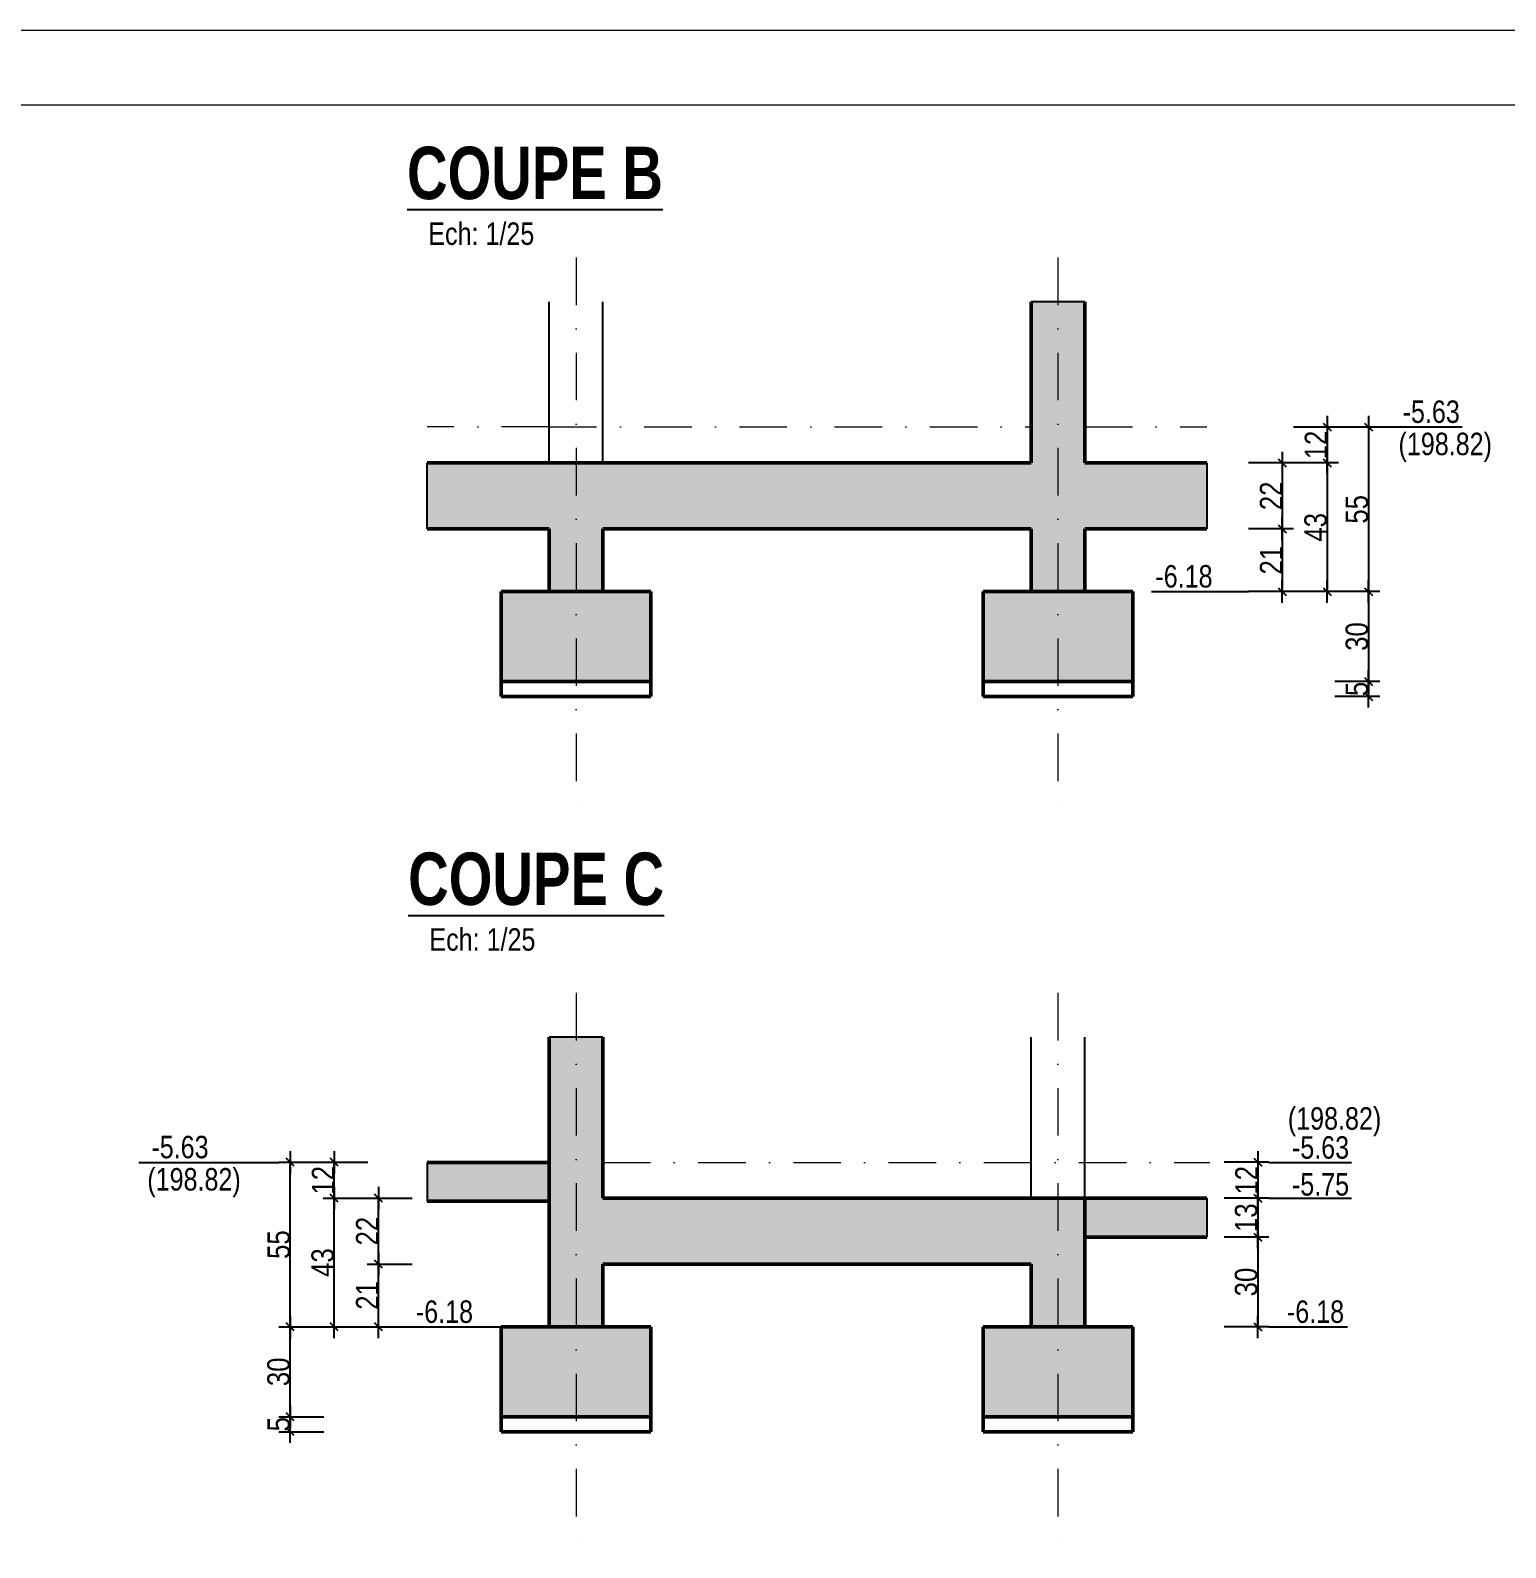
# Model space of a CAD drawing. Header units: centimetres. Extents: x -4990 to 114398, y -61489 to -12305.
# Drawn here: x 31374 to 32360, y -36062 to -35048 of the extents above; entities that cross this region are included whole.
import ezdxf
from ezdxf.enums import TextEntityAlignment as Align

# ---------------------------------------------------------------- set-up
doc = ezdxf.new("R2010")
doc.units = ezdxf.units.CM
doc.header["$LTSCALE"] = 0.5
doc.linetypes.add('TIRETPT2', pattern=[12.7, 6.35, -3.175, 0, -3.175])
doc.linetypes.add('TIRETPTX2', pattern=[50.8, 25.4, -12.7, 0, -12.7])
doc.layers.get('DEFPOINTS').update_dxf_attribs({"linetype": 'CONTINUOUS'})
for name, color, linetype, lineweight in [('01_Cad_1_', 5, 'CONTINUOUS', 9), ('01_murs_coup', 5, 'CONTINUOUS', 60), ('01_tram_axes', 2, 'TIRETPTX2', 9)]:
    doc.layers.add(name, color=color, linetype=linetype, lineweight=lineweight)
for name, color, linetype in [('01_cote_gen', 4, 'CONTINUOUS'), ('01_linteaux', 2, 'CONTINUOUS'), ('01_poch_murs', 253, 'CONTINUOUS'), ('01_texte', 230, 'CONTINUOUS'), ('AA_COTES', 2, 'CONTINUOUS')]:
    doc.layers.add(name, color=color, linetype=linetype)
doc.styles.add('impact', font='impact.ttf')
doc.styles.add('MATTE_TXT', font='arial.ttf')
doc.styles.add('STYLE2', font='ARIALN.TTF')
doc.dimstyles.new('JB25', dxfattribs={"dimscale": 0.1, "dimtxt": 150, "dimasz": 15, "dimexe": 0.1, "dimexo": 0.1, "dimgap": 0.09, "dimtad": 1, "dimdec": 1, "dimlfac": 0.5, "dimdsep": 46, "dimtxsty": 'STYLE2', "dimblk1": 'BOND_G', "dimblk2": 'BOND_D', "dimsah": 1, "dimcen": 1.5, "dimdle": 0.01, "dimse1": 1, "dimse2": 1, "dimclrd": 4, "dimclre": 2, "dimclrt": 6, "dimazin": 2, "dimtfac": 2.333333, "dimtdec": 1, "dimtix": 1, "dimtmove": 2, "dimatfit": 3, "dimldrblk": 'BOND_G', "dimfxl": 1, "dimtolj": 1, "dimtzin": 0, "dimarcsym": 0})

# ---------------------------------------------------------------- blocks, each defined once
blk = doc.blocks.new('BOND_G')
at = {"layer": 'AA_COTES', "color": 0}
for p, q in [((0, -5), (0, 15)), ((5, 0), (-5, 0)), ((1.77, 1.77), (-1.77, -1.77))]:
    blk.add_line(p, q, dxfattribs=at)
blk = doc.blocks.new('BOND_D')
at = {"layer": 'AA_COTES', "color": 0}
for p, q in [((5, 0), (-5, 0)), ((-1.77, -1.77), (1.77, 1.77)), ((0, 5), (0, -15))]:
    blk.add_line(p, q, dxfattribs=at)
blk = doc.blocks.new('*D4138')
at = {"layer": '01_cote_gen', "color": 4, "lineweight": -2, "transparency": 16777216}
blk.add_line((32210.9, -35338.7), (32210.9, -35379.7), dxfattribs=at)
at = {"layer": 'DEFPOINTS', "color": 0}
for p in [(32188.4, -35337.2), (32188.4, -35381.2), (32210.9, -35381.2)]:
    blk.add_point(p, dxfattribs=at)
at = {"layer": '01_cote_gen', "color": 4, "lineweight": -2, "transparency": 16777216, "xscale": 1.5, "yscale": 1.5, "zscale": 1.5}
for name, p, rotation in [('BOND_G', (32210.9, -35337.2), 90), ('BOND_D', (32210.9, -35381.2), 270)]:
    blk.add_blockref(name, p, dxfattribs=dict(at, rotation=rotation))
at = {"layer": '01_cote_gen', "color": 6, "transparency": 16777216, "insert": (32203.4, -35359.2), "char_height": 15, "attachment_point": 5, "rotation": 90, "style": 'STYLE2'}
blk.add_mtext('\\A1;22', dxfattribs=at)
blk = doc.blocks.new('*D4139')
at = {"layer": '01_cote_gen', "color": 4, "lineweight": -2, "transparency": 16777216}
blk.add_line((32210.9, -35382.7), (32210.9, -35421.7), dxfattribs=at)
at = {"layer": 'DEFPOINTS', "color": 0}
for p in [(32188.4, -35381.2), (32152.1, -35423.2), (32210.9, -35423.2)]:
    blk.add_point(p, dxfattribs=at)
at = {"layer": '01_cote_gen', "color": 4, "lineweight": -2, "transparency": 16777216, "xscale": 1.5, "yscale": 1.5, "zscale": 1.5}
for name, p, rotation in [('BOND_G', (32210.9, -35381.2), 90), ('BOND_D', (32210.9, -35423.2), 270)]:
    blk.add_blockref(name, p, dxfattribs=dict(at, rotation=rotation))
at = {"layer": '01_cote_gen', "color": 6, "transparency": 16777216, "insert": (32203.4, -35402.2), "char_height": 15, "attachment_point": 5, "rotation": 90, "style": 'STYLE2'}
blk.add_mtext('\\A1;21', dxfattribs=at)
blk = doc.blocks.new('*D4140')
at = {"layer": '01_cote_gen', "color": 4, "lineweight": -2, "transparency": 16777216}
blk.add_line((32240.9, -35338.7), (32240.9, -35421.7), dxfattribs=at)
at = {"layer": 'DEFPOINTS', "color": 0}
for p in [(32218.4, -35337.2), (32227.4, -35423.2), (32240.9, -35423.2)]:
    blk.add_point(p, dxfattribs=at)
at = {"layer": '01_cote_gen', "color": 4, "lineweight": -2, "transparency": 16777216, "xscale": 1.5, "yscale": 1.5, "zscale": 1.5}
for name, p, rotation in [('BOND_G', (32240.9, -35337.2), 90), ('BOND_D', (32240.9, -35423.2), 270)]:
    blk.add_blockref(name, p, dxfattribs=dict(at, rotation=rotation))
at = {"layer": '01_cote_gen', "color": 6, "transparency": 16777216, "insert": (32233.2, -35380.2), "char_height": 15, "attachment_point": 5, "rotation": 90, "style": 'STYLE2'}
blk.add_mtext('\\A1;43', dxfattribs=at)
blk = doc.blocks.new('*D4141')
at = {"layer": '01_cote_gen', "color": 4, "lineweight": -2, "transparency": 16777216}
blk.add_line((32240.9, -35314.7), (32240.9, -35335.7), dxfattribs=at)
at = {"layer": 'DEFPOINTS', "color": 0}
for p in [(32188.4, -35313.2), (32173, -35337.2), (32240.9, -35337.2)]:
    blk.add_point(p, dxfattribs=at)
at = {"layer": '01_cote_gen', "color": 4, "lineweight": -2, "transparency": 16777216, "xscale": 1.5, "yscale": 1.5, "zscale": 1.5}
for name, p, rotation in [('BOND_G', (32240.9, -35313.2), 90), ('BOND_D', (32240.9, -35337.2), 270)]:
    blk.add_blockref(name, p, dxfattribs=dict(at, rotation=rotation))
at = {"layer": '01_cote_gen', "color": 6, "transparency": 16777216, "insert": (32233.4, -35325.2), "char_height": 15, "attachment_point": 5, "rotation": 90, "style": 'STYLE2'}
blk.add_mtext('\\A1;12', dxfattribs=at)
blk = doc.blocks.new('*D4142')
at = {"layer": '01_cote_gen', "color": 4, "lineweight": -2, "transparency": 16777216}
blk.add_line((32268.5, -35314.7), (32268.5, -35421.7), dxfattribs=at)
at = {"layer": 'DEFPOINTS', "color": 0}
for p in [(32248.4, -35313.2), (32248.4, -35423.2), (32268.5, -35423.2)]:
    blk.add_point(p, dxfattribs=at)
at = {"layer": '01_cote_gen', "color": 4, "lineweight": -2, "transparency": 16777216, "xscale": 1.5, "yscale": 1.5, "zscale": 1.5}
for name, p, rotation in [('BOND_G', (32268.5, -35313.2), 90), ('BOND_D', (32268.5, -35423.2), 270)]:
    blk.add_blockref(name, p, dxfattribs=dict(at, rotation=rotation))
at = {"layer": '01_cote_gen', "color": 6, "transparency": 16777216, "insert": (32260.8, -35368.2), "char_height": 15, "attachment_point": 5, "rotation": 90, "style": 'STYLE2'}
blk.add_mtext('\\A1;55', dxfattribs=at)
blk = doc.blocks.new('*D4143')
at = {"layer": '01_cote_gen', "color": 4, "lineweight": -2, "ltscale": 2, "transparency": 16777216}
blk.add_line((32268.5, -35424.7), (32268.5, -35481.7), dxfattribs=at)
at = {"layer": 'DEFPOINTS', "color": 0, "ltscale": 2}
for p in [(32188.4, -35423.2), (32111, -35483.2), (32268.5, -35483.2)]:
    blk.add_point(p, dxfattribs=at)
at = {"layer": '01_cote_gen', "color": 4, "lineweight": -2, "ltscale": 2, "transparency": 16777216, "xscale": 1.5, "yscale": 1.5, "zscale": 1.5}
for name, p, rotation in [('BOND_G', (32268.5, -35423.2), 90), ('BOND_D', (32268.5, -35483.2), 270)]:
    blk.add_blockref(name, p, dxfattribs=dict(at, rotation=rotation))
at = {"layer": '01_cote_gen', "color": 6, "ltscale": 2, "transparency": 16777216, "insert": (32260.8, -35453.2), "char_height": 15, "attachment_point": 5, "rotation": 90, "style": 'STYLE2'}
blk.add_mtext('\\A1;30', dxfattribs=at)
blk = doc.blocks.new('*D4144')
at = {"layer": '01_cote_gen', "color": 4, "lineweight": -2, "ltscale": 2, "transparency": 16777216}
blk.add_line((32268.5, -35484.7), (32268.5, -35491.7), dxfattribs=at)
at = {"layer": 'DEFPOINTS', "color": 0, "ltscale": 2}
for p in [(32111, -35483.2), (32111, -35493.2), (32268.5, -35493.2)]:
    blk.add_point(p, dxfattribs=at)
at = {"layer": '01_cote_gen', "color": 4, "lineweight": -2, "ltscale": 2, "transparency": 16777216, "xscale": 1.5, "yscale": 1.5, "zscale": 1.5}
for name, p, rotation in [('BOND_G', (32268.5, -35483.2), 90), ('BOND_D', (32268.5, -35493.2), 270)]:
    blk.add_blockref(name, p, dxfattribs=dict(at, rotation=rotation))
at = {"layer": '01_cote_gen', "color": 6, "ltscale": 2, "transparency": 16777216, "insert": (32260.8, -35488.2), "char_height": 15, "attachment_point": 5, "rotation": 90, "style": 'STYLE2'}
blk.add_mtext('\\A1;5', dxfattribs=at)
blk = doc.blocks.new('*D4145')
at = {"layer": '01_cote_gen', "color": 4, "lineweight": -2, "ltscale": 2, "transparency": 16777216}
blk.add_line((31607, -35913), (31607, -35874), dxfattribs=at)
at = {"layer": 'DEFPOINTS', "color": 0, "ltscale": 2}
for p in [(31607, -35872.5), (31757, -35872.5), (31689, -35914.5)]:
    blk.add_point(p, dxfattribs=at)
at = {"layer": '01_cote_gen', "color": 4, "lineweight": -2, "ltscale": 2, "transparency": 16777216, "xscale": 1.5, "yscale": 1.5, "zscale": 1.5}
for name, p, rotation in [('BOND_D', (31607, -35872.5), 90), ('BOND_G', (31607, -35914.5), 270)]:
    blk.add_blockref(name, p, dxfattribs=dict(at, rotation=rotation))
at = {"layer": '01_cote_gen', "color": 6, "ltscale": 2, "transparency": 16777216, "insert": (31599.5, -35893.5), "char_height": 15, "attachment_point": 5, "rotation": 90, "style": 'STYLE2'}
blk.add_mtext('\\A1;21', dxfattribs=at)
blk = doc.blocks.new('*D4146')
at = {"layer": '01_cote_gen', "color": 4, "lineweight": -2, "ltscale": 2, "transparency": 16777216}
blk.add_line((31607, -35871), (31607, -35830), dxfattribs=at)
at = {"layer": 'DEFPOINTS', "color": 0, "ltscale": 2}
for p in [(31607, -35828.5), (31757, -35828.5), (31629.5, -35872.5)]:
    blk.add_point(p, dxfattribs=at)
at = {"layer": '01_cote_gen', "color": 4, "lineweight": -2, "ltscale": 2, "transparency": 16777216, "xscale": 1.5, "yscale": 1.5, "zscale": 1.5}
for name, p, rotation in [('BOND_D', (31607, -35828.5), 90), ('BOND_G', (31607, -35872.5), 270)]:
    blk.add_blockref(name, p, dxfattribs=dict(at, rotation=rotation))
at = {"layer": '01_cote_gen', "color": 6, "ltscale": 2, "transparency": 16777216, "insert": (31599.5, -35850.5), "char_height": 15, "attachment_point": 5, "rotation": 90, "style": 'STYLE2'}
blk.add_mtext('\\A1;22', dxfattribs=at)
blk = doc.blocks.new('*D4147')
at = {"layer": '01_cote_gen', "color": 4, "lineweight": -2, "ltscale": 2, "transparency": 16777216}
blk.add_line((31577.5, -35913), (31577.5, -35830), dxfattribs=at)
at = {"layer": 'DEFPOINTS', "color": 0, "ltscale": 2}
for p in [(31577.5, -35828.5), (31614.5, -35828.5), (31614.5, -35914.5)]:
    blk.add_point(p, dxfattribs=at)
at = {"layer": '01_cote_gen', "color": 4, "lineweight": -2, "ltscale": 2, "transparency": 16777216, "xscale": 1.5, "yscale": 1.5, "zscale": 1.5}
for name, p, rotation in [('BOND_D', (31577.5, -35828.5), 90), ('BOND_G', (31577.5, -35914.5), 270)]:
    blk.add_blockref(name, p, dxfattribs=dict(at, rotation=rotation))
at = {"layer": '01_cote_gen', "color": 6, "ltscale": 2, "transparency": 16777216, "insert": (31569.8, -35871.5), "char_height": 15, "attachment_point": 5, "rotation": 90, "style": 'STYLE2'}
blk.add_mtext('\\A1;43', dxfattribs=at)
blk = doc.blocks.new('*D4148')
at = {"layer": '01_cote_gen', "color": 4, "lineweight": -2, "ltscale": 2, "transparency": 16777216}
blk.add_line((31577.5, -35827), (31577.5, -35806), dxfattribs=at)
at = {"layer": 'DEFPOINTS', "color": 0, "ltscale": 2}
for p in [(31577.5, -35804.5), (31779, -35804.5), (31614.5, -35828.5)]:
    blk.add_point(p, dxfattribs=at)
at = {"layer": '01_cote_gen', "color": 4, "lineweight": -2, "ltscale": 2, "transparency": 16777216, "xscale": 1.5, "yscale": 1.5, "zscale": 1.5}
for name, p, rotation in [('BOND_D', (31577.5, -35804.5), 90), ('BOND_G', (31577.5, -35828.5), 270)]:
    blk.add_blockref(name, p, dxfattribs=dict(at, rotation=rotation))
at = {"layer": '01_cote_gen', "color": 6, "ltscale": 2, "transparency": 16777216, "insert": (31570, -35816.5), "char_height": 15, "attachment_point": 5, "rotation": 90, "style": 'STYLE2'}
blk.add_mtext('\\A1;12', dxfattribs=at)
blk = doc.blocks.new('*D4149')
at = {"layer": '01_cote_gen', "color": 4, "lineweight": -2, "ltscale": 2, "transparency": 16777216}
blk.add_line((31548, -35913), (31548, -35806), dxfattribs=at)
at = {"layer": 'DEFPOINTS', "color": 0, "ltscale": 2}
for p in [(31548, -35804.5), (31600, -35804.5), (31585, -35914.5)]:
    blk.add_point(p, dxfattribs=at)
at = {"layer": '01_cote_gen', "color": 4, "lineweight": -2, "ltscale": 2, "transparency": 16777216, "xscale": 1.5, "yscale": 1.5, "zscale": 1.5}
for name, p, rotation in [('BOND_D', (31548, -35804.5), 90), ('BOND_G', (31548, -35914.5), 270)]:
    blk.add_blockref(name, p, dxfattribs=dict(at, rotation=rotation))
at = {"layer": '01_cote_gen', "color": 6, "ltscale": 2, "transparency": 16777216, "insert": (31540.4, -35859.5), "char_height": 15, "attachment_point": 5, "rotation": 90, "style": 'STYLE2'}
blk.add_mtext('\\A1;55', dxfattribs=at)
blk = doc.blocks.new('*D4150')
at = {"layer": '01_cote_gen', "color": 4, "lineweight": -2, "ltscale": 2, "transparency": 16777216}
blk.add_line((31548, -35973), (31548, -35916), dxfattribs=at)
at = {"layer": 'DEFPOINTS', "color": 0, "ltscale": 2}
for p in [(31548, -35914.5), (31689, -35914.5), (31689, -35974.5)]:
    blk.add_point(p, dxfattribs=at)
at = {"layer": '01_cote_gen', "color": 4, "lineweight": -2, "ltscale": 2, "transparency": 16777216, "xscale": 1.5, "yscale": 1.5, "zscale": 1.5}
for name, p, rotation in [('BOND_D', (31548, -35914.5), 90), ('BOND_G', (31548, -35974.5), 270)]:
    blk.add_blockref(name, p, dxfattribs=dict(at, rotation=rotation))
at = {"layer": '01_cote_gen', "color": 6, "ltscale": 2, "transparency": 16777216, "insert": (31540.3, -35944.5), "char_height": 15, "attachment_point": 5, "rotation": 90, "style": 'STYLE2'}
blk.add_mtext('\\A1;30', dxfattribs=at)
blk = doc.blocks.new('*D4151')
at = {"layer": '01_cote_gen', "color": 4, "lineweight": -2, "ltscale": 2, "transparency": 16777216}
blk.add_line((31548, -35983), (31548, -35976), dxfattribs=at)
at = {"layer": 'DEFPOINTS', "color": 0, "ltscale": 2}
for p in [(31548, -35974.5), (31701.5, -35974.5), (31701.5, -35984.5)]:
    blk.add_point(p, dxfattribs=at)
at = {"layer": '01_cote_gen', "color": 4, "lineweight": -2, "ltscale": 2, "transparency": 16777216, "xscale": 1.5, "yscale": 1.5, "zscale": 1.5}
for name, p, rotation in [('BOND_D', (31548, -35974.5), 90), ('BOND_G', (31548, -35984.5), 270)]:
    blk.add_blockref(name, p, dxfattribs=dict(at, rotation=rotation))
at = {"layer": '01_cote_gen', "color": 6, "ltscale": 2, "transparency": 16777216, "insert": (31540.4, -35979.5), "char_height": 15, "attachment_point": 5, "rotation": 90, "style": 'STYLE2'}
blk.add_mtext('\\A1;5', dxfattribs=at)
blk = doc.blocks.new('*D4152')
at = {"layer": '01_cote_gen', "color": 4, "lineweight": -2, "ltscale": 2, "transparency": 16777216}
blk.add_line((32194.5, -35830), (32194.5, -35853), dxfattribs=at)
at = {"layer": 'DEFPOINTS', "color": 0, "ltscale": 2}
for p in [(32160.5, -35828.5), (32160.5, -35854.5), (32194.5, -35854.5)]:
    blk.add_point(p, dxfattribs=at)
at = {"layer": '01_cote_gen', "color": 4, "lineweight": -2, "ltscale": 2, "transparency": 16777216, "xscale": 1.5, "yscale": 1.5, "zscale": 1.5}
for name, p, rotation in [('BOND_G', (32194.5, -35828.5), 90), ('BOND_D', (32194.5, -35854.5), 270)]:
    blk.add_blockref(name, p, dxfattribs=dict(at, rotation=rotation))
at = {"layer": '01_cote_gen', "color": 6, "ltscale": 2, "transparency": 16777216, "insert": (32186.8, -35841.5), "char_height": 15, "attachment_point": 5, "rotation": 90, "style": 'STYLE2'}
blk.add_mtext('\\A1;13', dxfattribs=at)
blk = doc.blocks.new('*D4167')
at = {"layer": '01_cote_gen', "color": 4, "lineweight": -2, "ltscale": 2, "transparency": 16777216}
blk.add_line((32194.5, -35856), (32194.5, -35913), dxfattribs=at)
at = {"layer": 'DEFPOINTS', "color": 0, "ltscale": 2}
for p in [(32160.5, -35854.5), (32111, -35914.5), (32194.5, -35914.5)]:
    blk.add_point(p, dxfattribs=at)
at = {"layer": '01_cote_gen', "color": 4, "lineweight": -2, "ltscale": 2, "transparency": 16777216, "xscale": 1.5, "yscale": 1.5, "zscale": 1.5}
for name, p, rotation in [('BOND_G', (32194.5, -35854.5), 90), ('BOND_D', (32194.5, -35914.5), 270)]:
    blk.add_blockref(name, p, dxfattribs=dict(at, rotation=rotation))
at = {"layer": '01_cote_gen', "color": 6, "ltscale": 2, "transparency": 16777216, "insert": (32186.8, -35884.5), "char_height": 15, "attachment_point": 5, "rotation": 90, "style": 'STYLE2'}
blk.add_mtext('\\A1;30', dxfattribs=at)
blk = doc.blocks.new('*D4399')
at = {"layer": '01_cote_gen', "color": 4, "lineweight": -2, "ltscale": 2, "transparency": 16777216}
blk.add_line((32194.5, -35806), (32194.5, -35827), dxfattribs=at)
at = {"layer": 'DEFPOINTS', "color": 0, "ltscale": 2}
for p in [(32162.4, -35804.5), (32162.4, -35828.5), (32194.5, -35828.5)]:
    blk.add_point(p, dxfattribs=at)
at = {"layer": '01_cote_gen', "color": 4, "lineweight": -2, "ltscale": 2, "transparency": 16777216, "xscale": 1.5, "yscale": 1.5, "zscale": 1.5}
for name, p, rotation in [('BOND_G', (32194.5, -35804.5), 90), ('BOND_D', (32194.5, -35828.5), 270)]:
    blk.add_blockref(name, p, dxfattribs=dict(at, rotation=rotation))
at = {"layer": '01_cote_gen', "color": 6, "ltscale": 2, "transparency": 16777216, "insert": (32187, -35816.5), "char_height": 15, "attachment_point": 5, "rotation": 90, "style": 'STYLE2'}
blk.add_mtext('\\A1;12', dxfattribs=at)

msp = doc.modelspace()

# ---------------------------------------------------------------- hatches: boundary and pattern name
at = {"layer": '01_poch_murs', "ltscale": 2}
h = msp.add_hatch(color=256, dxfattribs=at)
h.dxf.hatch_style = 1
h.paths.add_polyline_path([(32160.521, -35337.183), (32079.014, -35337.183), (32079.014, -35229.591), (32061.014, -35229.591), (32061.014, -35423.179), (32079.014, -35423.179), (32079.014, -35381.182), (32160.521, -35381.182)])
h.paths.add_polyline_path([(32061.014, -35229.591), (32043.014, -35229.591), (32043.014, -35337.183), (31757.014, -35337.182), (31757.014, -35337.183), (31739.014, -35337.183), (31739.014, -35423.179), (31757.014, -35423.179), (31757.014, -35381.182), (32043.014, -35381.183), (32043.014, -35423.179), (32061.014, -35423.179)])
h.paths.add_polyline_path([(32061.014, -35423.179), (32011.014, -35423.179), (32011.014, -35483.179), (32061.014, -35483.179)])
h.paths.add_polyline_path([(32111.014, -35423.179), (32061.014, -35423.179), (32061.014, -35483.179), (32111.014, -35483.179)])
h.paths.add_polyline_path([(31789.014, -35423.179), (31739.014, -35423.179), (31739.014, -35483.179), (31789.014, -35483.179)])
h.paths.add_polyline_path([(31739.014, -35423.179), (31689.014, -35423.179), (31689.014, -35483.179), (31739.014, -35483.179)])
h.paths.add_polyline_path([(31739.014, -35337.183), (31639.507, -35337.183), (31639.507, -35381.182), (31721.014, -35381.182), (31721.014, -35423.179), (31739.014, -35423.179)])
h = msp.add_hatch(color=256, dxfattribs=at)
h.dxf.hatch_style = 1
h.paths.add_polyline_path([(32160.521, -35828.533), (32079.014, -35828.533), (32079.014, -35854.533), (32160.521, -35854.533)])
h.paths.add_polyline_path([(32079.014, -35828.533), (32061.014, -35828.533), (32061.014, -35914.529), (32079.014, -35914.529)])
h.paths.add_polyline_path([(32061.014, -35828.533), (31757.014, -35828.531), (31757.014, -35720.941), (31739.014, -35720.941), (31739.014, -35914.529), (31757.014, -35914.529), (31757.014, -35872.531), (32043.014, -35872.533), (32043.014, -35914.529), (32061.014, -35914.529)])
h.paths.add_polyline_path([(32061.014, -35914.529), (32011.014, -35914.529), (32011.014, -35974.529), (32061.014, -35974.529)])
h.paths.add_polyline_path([(32111.014, -35914.529), (32061.014, -35914.529), (32061.014, -35974.529), (32111.014, -35974.529)])
h.paths.add_polyline_path([(31789.014, -35914.529), (31739.014, -35914.529), (31739.014, -35974.529), (31789.014, -35974.529)])
h.paths.add_polyline_path([(31739.014, -35914.529), (31689.014, -35914.529), (31689.014, -35974.529), (31739.014, -35974.529)])
h.paths.add_polyline_path([(31739.014, -35720.941), (31721.014, -35720.941), (31721.014, -35914.529), (31739.014, -35914.529)])
h.paths.add_polyline_path([(31721.014, -35804.531), (31639.507, -35804.531), (31639.507, -35830.531), (31721.014, -35830.531)])

# ---------------------------------------------------------------- linework, layer by layer
at = {"layer": '01_Cad_1_'}
msp.add_line((35072.592, -35048.151), (29132.592, -35048.151), dxfattribs=at)
at = {"layer": '01_Cad_1_', "color": 2}
msp.add_line((35022.592, -35098.151), (29182.592, -35098.151), dxfattribs=at)
at = {"layer": '01_linteaux'}
for p, q in [((31721.014, -35337.183), (31721.014, -35229.591)), ((31757.014, -35337.183), (31757.014, -35229.591)), ((32043.014, -35828.533), (32043.014, -35720.941)), ((32079.014, -35828.533), (32079.014, -35720.941))]:
    msp.add_line(p, q, dxfattribs=at)
at = {"layer": '01_murs_coup', "linetype": 'Continuous', "lineweight": 50}
for p, q in [((32043.014, -35337.183), (32043.014, -35229.591)), ((32079.014, -35337.183), (32079.014, -35229.591)), ((31757.014, -35337.183), (31639.507, -35337.183)), ((31757.014, -35337.182), (32043.014, -35337.183)), ((32079.014, -35337.183), (32160.521, -35337.183)), ((31721.014, -35381.182), (31639.507, -35381.182)), ((31721.014, -35423.179), (31721.014, -35381.182)), ((31757.014, -35423.179), (31757.014, -35381.182)), ((31757.014, -35381.182), (32043.014, -35381.183)), ((32043.014, -35423.179), (32043.014, -35381.182)), ((32079.014, -35423.179), (32079.014, -35381.182)), ((32079.014, -35381.182), (32160.521, -35381.182)), ((31789.014, -35423.179), (31689.014, -35423.179)), ((31689.014, -35423.179), (31689.014, -35493.179)), ((31789.014, -35493.179), (31789.014, -35423.179)), ((32011.014, -35493.179), (32011.014, -35423.179)), ((32011.014, -35423.179), (32111.014, -35423.179)), ((32111.014, -35423.179), (32111.014, -35493.179)), ((31789.014, -35483.179), (31689.014, -35483.179)), ((32011.014, -35483.179), (32111.014, -35483.179)), ((31789.014, -35493.179), (31689.014, -35493.179)), ((32011.014, -35493.179), (32111.014, -35493.179)), ((31721.014, -35914.529), (31721.014, -35720.941)), ((31757.014, -35828.533), (31757.014, -35720.941)), ((31721.014, -35804.531), (31639.507, -35804.531)), ((31757.014, -35828.531), (32079.014, -35828.533)), ((32079.014, -35914.529), (32079.014, -35828.533)), ((32079.014, -35828.533), (32160.521, -35828.533)), ((32079.014, -35828.533), (32079.014, -35854.533)), ((31721.014, -35830.531), (31639.507, -35830.531)), ((32079.014, -35854.533), (32160.521, -35854.533)), ((31757.014, -35914.529), (31757.014, -35872.531)), ((31757.014, -35872.531), (32043.014, -35872.533)), ((32043.014, -35914.529), (32043.014, -35872.531)), ((31789.014, -35914.529), (31689.014, -35914.529)), ((31689.014, -35914.529), (31689.014, -35984.529)), ((31789.014, -35984.529), (31789.014, -35914.529)), ((32011.014, -35984.529), (32011.014, -35914.529)), ((32011.014, -35914.529), (32111.014, -35914.529)), ((32111.014, -35914.529), (32111.014, -35984.529)), ((31789.014, -35974.529), (31689.014, -35974.529)), ((32011.014, -35974.529), (32111.014, -35974.529)), ((31789.014, -35984.529), (31689.014, -35984.529)), ((32011.014, -35984.529), (32111.014, -35984.529))]:
    msp.add_line(p, q, dxfattribs=at)
at = {"layer": '01_poch_murs', "ltscale": 2}
for p, q in [((32079.014, -35229.591), (32043.014, -35229.591)), ((31639.507, -35381.182), (31639.507, -35337.183)), ((31757.014, -35720.941), (31721.014, -35720.941)), ((31639.507, -35804.531), (31639.507, -35830.531)), ((32160.521, -35828.533), (32160.521, -35854.533))]:
    msp.add_line(p, q, dxfattribs=at)
at = {"layer": '01_poch_murs'}
msp.add_line((32160.521, -35337.183), (32160.521, -35381.183), dxfattribs=at)
at = {"layer": '01_texte'}
for p, q in [((32275.954, -35313.183), (32330.998, -35313.183)), ((32123.615, -35423.179), (32188.427, -35423.179)), ((31446.954, -35804.532), (31540.5, -35804.532)), ((32202, -35804.533), (32257.044, -35804.533)), ((32202, -35828.533), (32257.044, -35828.533)), ((31629.5, -35914.529), (31694.312, -35914.529)), ((32202, -35914.529), (32254.5, -35914.529))]:
    msp.add_line(p, q, dxfattribs=at)
at = {"layer": '01_tram_axes', "linetype": 'TIRETPT2', "ltscale": 10}
for p, q in [((31739.014, -35200.005), (31739.014, -35570.642)), ((32061.014, -35200.005), (32061.014, -35570.642)), ((31721.014, -35313.182), (31639.507, -35313.182)), ((31721.014, -35313.182), (32043.014, -35313.183)), ((32079.014, -35313.182), (32160.521, -35313.182)), ((31739.014, -35691.354), (31739.014, -36061.992)), ((32061.014, -35691.354), (32061.014, -36061.992)), ((31757.014, -35804.531), (32162.44, -35804.533))]:
    msp.add_line(p, q, dxfattribs=at)

# ---------------------------------------------------------------- texts
at = {"layer": '01_texte', "style": 'impact'}
for s, p in [('%%UCOUPE B', (31711.583, -35171.443)), ('%%UCOUPE C', (31712.342, -35643.058))]:
    msp.add_text(s, height=35, dxfattribs=at).set_placement(p, align=Align.BOTTOM_CENTER)
at = {"layer": '01_texte', "style": 'MATTE_TXT', "width": 0.8}
for s, p in [('Ech: 1/25', (31675.705, -35196.003)), ('-5.63', (32310.394, -35314.958)), ('(198.82)', (32319.768, -35336.514)), ('-6.18', (32145.205, -35424.955)), ('Ech: 1/25', (31676.465, -35667.618)), ('(198.82)', (32245.814, -35787.175)), ('-5.63', (31474.394, -35806.308)), ('-5.63', (32236.44, -35806.572)), ('(198.82)', (31483.768, -35827.864)), ('-5.75', (32236.44, -35831.229)), ('-6.18', (31651.091, -35916.305)), ('-6.18', (32233.091, -35916.305))]:
    msp.add_text(s, height=15, dxfattribs=at).set_placement(p, align=Align.BOTTOM_CENTER)

# ---------------------------------------------------------------- dimensions: what is measured, and where the dimension line sits
at = {"layer": '01_cote_gen'}
for base, p1, p2, picture, middle in [((32240.913, -35337.183), (32188.427, -35313.183), (32173.021, -35337.183), '*D4141', (32233.373, -35325.183)), ((32268.454, -35423.179), (32248.413, -35313.183), (32248.413, -35423.179), '*D4142', (32260.817, -35368.181)), ((32210.927, -35381.183), (32188.427, -35337.183), (32188.427, -35381.183), '*D4138', (32203.387, -35359.183)), ((32240.913, -35423.179), (32218.427, -35337.183), (32227.417, -35423.179), '*D4140', (32233.245, -35380.181)), ((32210.927, -35423.179), (32188.427, -35381.183), (32152.059, -35423.179), '*D4139', (32203.387, -35402.181))]:
    dim = msp.add_linear_dim(base=base, p1=p1, p2=p2, angle=90, dimstyle='JB25', dxfattribs=at)
    dim.commit()
    dim.dimension.update_dxf_attribs({"geometry": picture, "text_midpoint": middle})
at = {"layer": '01_cote_gen', "ltscale": 2}
for base, p1, p2, picture, middle in [((32268.454, -35483.179), (32188.427, -35423.179), (32111.014, -35483.179), '*D4143', (32260.786, -35453.179)), ((32268.454, -35493.179), (32111.014, -35483.179), (32111.014, -35493.179), '*D4144', (32260.817, -35488.179)), ((31548, -35804.532), (31585, -35914.529), (31600, -35804.532), '*D4149', (31540.363, -35859.53)), ((31577.5, -35804.532), (31614.5, -35828.531), (31779, -35804.532), '*D4148', (31569.96, -35816.531)), ((32194.5, -35828.533), (32162.44, -35804.533), (32162.44, -35828.533), '*D4399', (32186.96, -35816.533)), ((31577.5, -35828.531), (31614.5, -35914.529), (31614.5, -35828.531), '*D4147', (31569.832, -35871.53)), ((31607, -35828.531), (31629.5, -35872.531), (31757.014, -35828.531), '*D4146', (31599.46, -35850.531)), ((32194.5, -35854.533), (32160.521, -35828.533), (32160.521, -35854.533), '*D4152', (32186.832, -35841.533)), ((32194.5, -35914.529), (32160.521, -35854.533), (32111.014, -35914.529), '*D4167', (32186.832, -35884.531)), ((31607, -35872.531), (31689.014, -35914.529), (31757.014, -35872.531), '*D4145', (31599.46, -35893.53)), ((31548, -35914.529), (31689.014, -35974.529), (31689.014, -35914.529), '*D4150', (31540.332, -35944.529)), ((31548, -35974.529), (31701.5, -35984.529), (31701.5, -35974.529), '*D4151', (31540.363, -35979.529))]:
    dim = msp.add_linear_dim(base=base, p1=p1, p2=p2, angle=90, dimstyle='JB25', dxfattribs=at)
    dim.commit()
    dim.dimension.update_dxf_attribs({"geometry": picture, "text_midpoint": middle})

doc.saveas('drawing.dxf')
